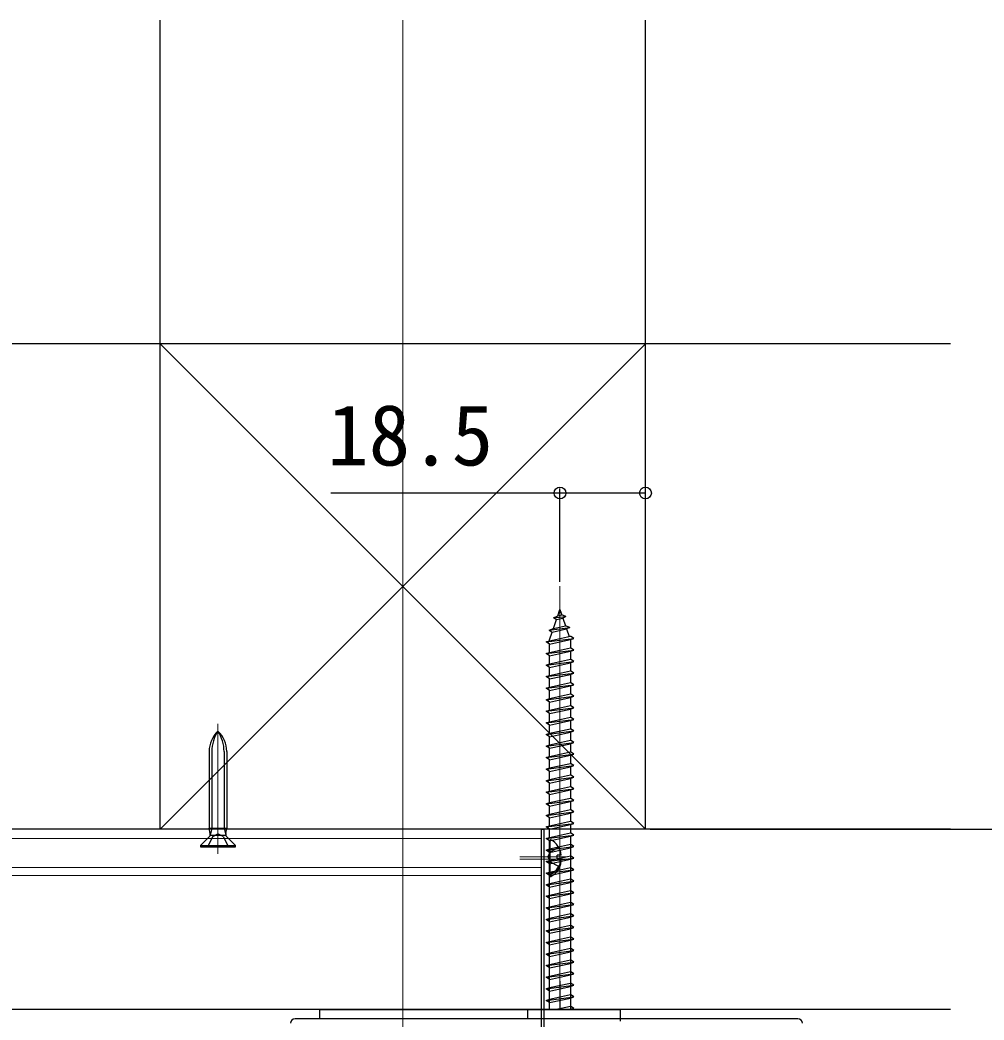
# Model space of a CAD drawing. Units: millimetres, scale not verified. Extents: x -1052 to 1050, y -1574 to 1565.
# Drawn here: x 582.7 to 791.3, y -199.2 to 17.1 of the extents above; entities that cross this region are included whole.
import ezdxf
from ezdxf.enums import TextEntityAlignment as Align

# ---------------------------------------------------------------- set-up
doc = ezdxf.new("R2010")
doc.units = ezdxf.units.MM
doc.header["$LTSCALE"] = 8
doc.layers.add('0-3_YKK_12', color=2, linetype='Continuous', lineweight=18)
for name, color, linetype in [('0-4_YKK_13', 4, 'Continuous'), ('0-5_YKK_D', 6, 'Continuous'), ('0-7_YSS_K', 3, 'Continuous')]:
    doc.layers.add(name, color=color, linetype=linetype)
doc.styles.add('ＭＳ ゴシック', font='')
doc.styles.get('ＭＳ ゴシック').set_extended_font_data('MS Gothic')

msp = doc.modelspace()

# ---------------------------------------------------------------- linework, layer by layer
at = {"layer": '0-3_YKK_12'}
for p, q in [((665.503, -918.412), (665.503, 17.088)), ((699.503, -196.912), (699.503, -105.373)), ((625.503, -135.113), (625.503, -163.221)), ((-729.497, -157.912), (695.503, -157.912)), ((-729.497, -159.912), (695.503, -159.912)), ((700.803, -163.912), (690.803, -163.912)), ((-729.497, -166.212), (695.503, -166.212)), ((700.803, -164.412), (690.803, -164.412)), ((-729.497, -167.912), (695.503, -167.912))]:
    msp.add_line(p, q, dxfattribs=at)
msp.add_lwpolyline([(-729.497, -157.912), (695.503, -157.912), (695.503, -196.912)], dxfattribs=at)
at = {"layer": '0-4_YKK_13'}
for p, q in [((698.089, -112.213), (699.037, -111.765)), ((698.089, -112.213), (700.8, -111.874)), ((698.089, -112.213), (698.757, -112.577)), ((698.757, -112.577), (700.142, -112.269)), ((699.037, -111.765), (699.503, -110.412)), ((699.037, -111.765), (699.902, -111.573)), ((699.503, -110.412), (699.902, -111.573)), ((700.8, -111.874), (699.902, -111.573)), ((700.8, -111.874), (700.142, -112.269)), ((700.142, -112.269), (700.702, -113.895)), ((697.19, -114.826), (701.625, -114.271)), ((697.19, -114.826), (698.104, -114.472)), ((697.825, -115.284), (700.942, -114.592)), ((698.104, -114.472), (698.757, -112.577)), ((698.104, -114.472), (700.702, -113.895)), ((701.625, -114.271), (700.702, -113.895)), ((701.625, -114.271), (700.942, -114.592)), ((700.942, -114.592), (701.502, -116.217)), ((696.503, -117.412), (702.503, -116.662)), ((697.19, -114.826), (697.825, -115.284)), ((697.253, -116.946), (697.825, -115.284)), ((697.253, -117.162), (701.753, -116.162)), ((697.253, -117.162), (697.253, -116.946)), ((697.253, -119.662), (697.253, -117.912)), ((697.253, -119.662), (701.753, -118.662)), ((701.742, -116.914), (701.753, -116.946)), ((701.753, -116.946), (701.753, -118.662)), ((696.503, -119.912), (702.503, -119.162)), ((697.253, -122.162), (697.253, -120.412)), ((701.753, -119.412), (701.753, -121.162)), ((696.503, -122.412), (702.503, -121.662)), ((697.253, -122.162), (701.753, -121.162)), ((697.253, -124.662), (697.253, -122.912)), ((701.753, -121.912), (701.753, -123.662)), ((696.503, -124.912), (702.503, -124.162)), ((697.253, -124.662), (701.753, -123.662)), ((697.253, -127.162), (697.253, -125.412)), ((701.753, -124.412), (701.753, -126.162)), ((696.503, -127.412), (702.503, -126.662)), ((697.253, -127.162), (701.753, -126.162)), ((701.753, -126.912), (701.753, -128.662)), ((696.503, -129.912), (702.503, -129.162)), ((697.253, -129.662), (697.253, -127.912)), ((697.253, -129.662), (701.753, -128.662)), ((701.753, -129.412), (701.753, -131.162)), ((696.503, -132.412), (702.503, -131.662)), ((697.253, -132.162), (697.253, -130.412)), ((697.253, -132.162), (701.753, -131.162)), ((701.753, -131.912), (701.753, -133.662)), ((697.253, -134.662), (697.253, -132.912)), ((697.253, -134.662), (701.753, -133.662)), ((696.503, -134.912), (702.503, -134.162)), ((697.253, -137.162), (697.253, -135.412)), ((697.253, -137.162), (701.753, -136.162)), ((701.753, -134.412), (701.753, -136.162)), ((696.503, -137.412), (702.503, -136.662)), ((697.253, -139.662), (697.253, -137.912)), ((701.753, -136.912), (701.753, -138.662)), ((696.503, -139.912), (702.503, -139.162)), ((697.253, -139.662), (701.753, -138.662)), ((697.253, -142.162), (697.253, -140.412)), ((701.753, -139.412), (701.753, -141.162)), ((623.603, -141.092), (623.603, -157.674)), ((624.178, -141.092), (624.178, -157.674)), ((626.828, -141.092), (626.828, -157.674)), ((627.403, -141.092), (627.403, -157.674)), ((696.503, -142.412), (702.503, -141.662)), ((697.253, -142.162), (701.753, -141.162)), ((701.753, -141.912), (701.753, -143.662)), ((696.503, -144.912), (702.503, -144.162)), ((697.253, -144.662), (697.253, -142.912)), ((697.253, -144.662), (701.753, -143.662)), ((701.753, -144.412), (701.753, -146.162)), ((696.503, -147.412), (702.503, -146.662)), ((697.253, -147.162), (697.253, -145.412)), ((697.253, -147.162), (701.753, -146.162)), ((701.753, -146.912), (701.753, -148.662)), ((696.503, -149.912), (702.503, -149.162)), ((697.253, -149.662), (697.253, -147.912)), ((697.253, -149.662), (701.753, -148.662)), ((697.253, -152.162), (697.253, -150.412)), ((697.253, -152.162), (701.753, -151.162)), ((701.753, -149.412), (701.753, -151.162)), ((696.503, -152.412), (702.503, -151.662)), ((697.253, -154.662), (697.253, -152.912)), ((701.753, -151.912), (701.753, -153.662)), ((696.503, -154.912), (702.503, -154.162)), ((697.253, -154.662), (701.753, -153.662)), ((697.253, -157.162), (697.253, -155.412)), ((701.753, -154.412), (701.753, -156.162)), ((623.603, -157.674), (627.403, -157.674)), ((623.816, -158.863), (623.603, -157.674)), ((624.178, -157.674), (623.806, -159.194)), ((626.828, -157.674), (627.199, -159.194)), ((627.189, -158.863), (627.403, -157.674)), ((696.503, -157.412), (702.503, -156.662)), ((696.503, -157.412), (697.253, -157.162)), ((697.253, -157.912), (696.503, -157.412)), ((697.253, -157.162), (701.753, -156.162)), ((697.253, -157.912), (701.753, -156.912)), ((702.503, -156.662), (701.753, -156.162)), ((701.753, -156.912), (702.503, -156.662)), ((701.753, -156.912), (701.753, -158.662)), ((623.595, -159.57), (621.703, -161.462)), ((624.358, -159.495), (623.253, -161.712)), ((627.115, -159.274), (623.89, -159.274)), ((624.358, -159.495), (625.503, -158.886)), ((626.648, -159.495), (625.503, -158.886)), ((626.648, -159.495), (627.753, -161.712)), ((627.411, -159.57), (629.303, -161.462)), ((696.503, -159.912), (702.503, -159.162)), ((697.253, -159.662), (697.253, -157.912)), ((697.253, -159.662), (701.753, -158.662)), ((701.753, -159.412), (701.753, -196.912)), ((621.703, -161.462), (629.303, -161.462)), ((629.303, -161.712), (629.303, -161.462)), ((696.503, -162.412), (702.503, -161.662)), ((697.253, -196.912), (697.253, -160.412)), ((697.253, -162.162), (701.753, -161.162)), ((697.303, -160.316), (697.303, -167.507)), ((697.303, -160.816), (697.303, -168.007)), ((699.268, -161.862), (697.453, -162.767)), ((701.753, -161.912), (701.753, -163.662)), ((696.503, -164.912), (702.503, -164.162)), ((696.844, -163.912), (697.453, -162.767)), ((696.844, -163.912), (697.453, -165.057)), ((697.253, -164.662), (697.253, -162.912)), ((697.253, -164.662), (701.753, -163.662)), ((699.781, -163.487), (698.903, -163.487)), ((697.253, -167.162), (697.253, -165.412)), ((697.253, -167.162), (701.753, -166.162)), ((699.268, -165.962), (697.453, -165.057)), ((699.781, -164.837), (699.7, -164.837)), ((701.753, -164.412), (701.753, -166.162)), ((696.503, -167.412), (702.503, -166.662)), ((697.253, -169.662), (697.253, -167.912)), ((697.253, -169.662), (701.753, -168.662)), ((701.753, -166.912), (701.753, -168.662)), ((696.503, -169.912), (702.503, -169.162)), ((697.253, -172.162), (697.253, -170.412)), ((701.753, -169.412), (701.753, -171.162)), ((696.503, -172.412), (702.503, -171.662)), ((697.253, -172.162), (701.753, -171.162)), ((697.253, -174.662), (697.253, -172.912)), ((701.753, -171.912), (701.753, -173.662)), ((696.503, -174.912), (702.503, -174.162)), ((697.253, -174.662), (701.753, -173.662)), ((701.753, -174.412), (701.753, -176.162)), ((696.503, -177.412), (702.503, -176.662)), ((696.503, -177.412), (697.253, -177.162)), ((697.253, -177.162), (697.253, -175.412)), ((697.253, -177.162), (701.753, -176.162)), ((697.253, -177.912), (701.753, -176.912)), ((702.503, -176.662), (701.753, -176.162)), ((701.753, -176.912), (702.503, -176.662)), ((701.753, -176.912), (701.753, -178.662)), ((697.253, -177.912), (696.503, -177.412)), ((696.503, -179.912), (702.503, -179.162)), ((697.253, -179.662), (697.253, -177.912)), ((697.253, -179.662), (701.753, -178.662)), ((697.253, -182.162), (701.753, -181.162)), ((696.503, -182.412), (702.503, -181.662)), ((697.253, -184.662), (697.253, -182.912)), ((697.253, -184.662), (701.753, -183.662)), ((701.753, -181.912), (701.753, -183.662)), ((702.503, -184.162), (701.753, -183.662)), ((696.503, -184.912), (702.503, -184.162)), ((696.503, -184.912), (697.253, -184.662)), ((697.253, -185.412), (696.503, -184.912)), ((697.253, -185.412), (701.753, -184.412)), ((701.753, -184.412), (702.503, -184.162)), ((696.503, -187.412), (702.503, -186.662)), ((697.253, -187.162), (701.753, -186.162)), ((697.253, -189.662), (697.253, -187.912)), ((701.753, -186.912), (701.753, -188.662)), ((696.503, -189.912), (702.503, -189.162)), ((696.503, -189.912), (697.253, -189.662)), ((697.253, -190.412), (696.503, -189.912)), ((697.253, -189.662), (701.753, -188.662)), ((697.253, -190.412), (701.753, -189.412)), ((702.503, -189.162), (701.753, -188.662)), ((701.753, -189.412), (702.503, -189.162)), ((701.753, -189.412), (701.753, -191.162)), ((696.503, -192.412), (702.503, -191.662)), ((697.253, -192.162), (697.253, -190.412)), ((697.253, -192.162), (701.753, -191.162)), ((699.503, -190.747), (699.503, -196.912)), ((696.503, -194.912), (702.503, -194.162)), ((697.253, -194.662), (701.753, -193.662)), ((701.753, -194.412), (701.753, -196.162)), ((697.253, -196.912), (697.253, -195.412)), ((698.378, -196.912), (701.753, -196.162)), ((700.503, -196.912), (702.503, -196.662)), ((702.503, -196.662), (701.753, -196.162)), ((701.753, -196.912), (702.503, -196.662)), ((643.428, -198.912), (642.176, -198.912)), ((749.577, -198.912), (643.428, -198.912)), ((647.503, -196.912), (712.503, -196.912)), ((647.503, -196.912), (647.503, -198.912)), ((692.503, -196.912), (692.503, -198.912)), ((712.503, -196.912), (712.503, -199.412)), ((750.988, -198.912), (749.577, -198.912))]:
    msp.add_line(p, q, dxfattribs=at)
for points in [[(697.253, -117.912), (701.753, -116.912), (702.503, -116.662), (701.753, -116.162)], [(697.253, -117.912), (696.503, -117.412), (697.253, -117.162)], [(697.253, -120.412), (701.753, -119.412), (702.503, -119.162), (701.753, -118.662)], [(697.253, -120.412), (696.503, -119.912), (697.253, -119.662)], [(697.253, -122.912), (696.503, -122.412), (697.253, -122.162)], [(697.253, -122.912), (701.753, -121.912), (702.503, -121.662), (701.753, -121.162)], [(697.253, -125.412), (696.503, -124.912), (697.253, -124.662)], [(697.253, -125.412), (701.753, -124.412), (702.503, -124.162), (701.753, -123.662)], [(697.253, -127.912), (696.503, -127.412), (697.253, -127.162)], [(697.253, -127.912), (701.753, -126.912), (702.503, -126.662), (701.753, -126.162)], [(697.253, -130.412), (696.503, -129.912), (697.253, -129.662)], [(697.253, -130.412), (701.753, -129.412), (702.503, -129.162), (701.753, -128.662)], [(697.253, -132.912), (701.753, -131.912), (702.503, -131.662), (701.753, -131.162)], [(697.253, -132.912), (696.503, -132.412), (697.253, -132.162)], [(697.253, -135.412), (701.753, -134.412), (702.503, -134.162), (701.753, -133.662)], [(697.253, -135.412), (696.503, -134.912), (697.253, -134.662)], [(697.253, -137.912), (701.753, -136.912), (702.503, -136.662), (701.753, -136.162)], [(697.253, -137.912), (696.503, -137.412), (697.253, -137.162)], [(697.253, -140.412), (696.503, -139.912), (697.253, -139.662)], [(697.253, -140.412), (701.753, -139.412), (702.503, -139.162), (701.753, -138.662)], [(697.253, -142.912), (696.503, -142.412), (697.253, -142.162)], [(697.253, -142.912), (701.753, -141.912), (702.503, -141.662), (701.753, -141.162)], [(697.253, -145.412), (696.503, -144.912), (697.253, -144.662)], [(697.253, -145.412), (701.753, -144.412), (702.503, -144.162), (701.753, -143.662)], [(697.253, -147.912), (701.753, -146.912), (702.503, -146.662), (701.753, -146.162)], [(697.253, -147.912), (696.503, -147.412), (697.253, -147.162)], [(697.253, -150.412), (701.753, -149.412), (702.503, -149.162), (701.753, -148.662)], [(697.253, -150.412), (696.503, -149.912), (697.253, -149.662)], [(697.253, -152.912), (701.753, -151.912), (702.503, -151.662), (701.753, -151.162)], [(697.253, -152.912), (696.503, -152.412), (697.253, -152.162)], [(697.253, -155.412), (696.503, -154.912), (697.253, -154.662)], [(697.253, -155.412), (701.753, -154.412), (702.503, -154.162), (701.753, -153.662)], [(697.253, -160.412), (696.503, -159.912), (697.253, -159.662)], [(697.253, -160.412), (701.753, -159.412), (702.503, -159.162), (701.753, -158.662)], [(621.703, -161.462), (621.703, -161.712), (629.303, -161.712)], [(697.253, -162.912), (696.503, -162.412), (697.253, -162.162)], [(697.253, -162.912), (701.753, -161.912), (702.503, -161.662), (701.753, -161.162)], [(697.253, -165.412), (701.753, -164.412), (702.503, -164.162), (701.753, -163.662)], [(699.781, -164.337), (698.903, -164.337), (698.903, -163.487)], [(697.253, -165.412), (696.503, -164.912), (697.253, -164.662)], [(697.253, -167.912), (701.753, -166.912), (702.503, -166.662), (701.753, -166.162)], [(697.253, -167.912), (696.503, -167.412), (697.253, -167.162)], [(697.253, -170.412), (701.753, -169.412), (702.503, -169.162), (701.753, -168.662)], [(697.253, -170.412), (696.503, -169.912), (697.253, -169.662)], [(697.253, -172.912), (696.503, -172.412), (697.253, -172.162)], [(697.253, -172.912), (701.753, -171.912), (702.503, -171.662), (701.753, -171.162)], [(697.253, -175.412), (696.503, -174.912), (697.253, -174.662)], [(697.253, -175.412), (701.753, -174.412), (702.503, -174.162), (701.753, -173.662)], [(697.253, -180.412), (701.753, -179.412), (702.503, -179.162), (701.753, -178.662)], [(697.253, -180.412), (696.503, -179.912), (697.253, -179.662)], [(697.253, -182.912), (701.753, -181.912), (702.503, -181.662), (701.753, -181.162)], [(697.253, -182.912), (696.503, -182.412), (697.253, -182.162)], [(697.253, -187.912), (696.503, -187.412), (697.253, -187.162)], [(697.253, -187.912), (701.753, -186.912), (702.503, -186.662), (701.753, -186.162)], [(697.253, -192.912), (696.503, -192.412), (697.253, -192.162)], [(697.253, -192.912), (701.753, -191.912), (702.503, -191.662), (701.753, -191.162)], [(697.253, -195.412), (701.753, -194.412), (702.503, -194.162), (701.753, -193.662)], [(697.253, -195.412), (696.503, -194.912), (697.253, -194.662)]]:
    msp.add_lwpolyline(points, dxfattribs=at)
msp.add_lwpolyline([(696.003, -157.912), (696.003, -218.912), (695.503, -218.912), (695.503, -157.912)], close=True, dxfattribs=at)
for centre, radius, start, end in [((629.603, -141.092), 6, 133.10467, 180), ((632.082, -141.092), 7.904, 146.3423, 180), ((621.403, -141.092), 6, 0, 46.89533), ((618.924, -141.092), 7.904, 0, 33.6577), ((623.029, -159.004), 0.8, 315, 10.18663), ((627.976, -159.004), 0.8, 169.81337, 225), ((697.457, -160.316), 0.154, 62.71904, 180), ((695.603, -163.912), 4.2, 5.80773, 62.71904), ((695.603, -163.912), 4.2, 297.28096, 354.19227), ((695.603, -164.412), 4.2, 297.28096, 354.19227), ((697.457, -167.507), 0.154, 180, 297.28096), ((697.457, -168.007), 0.154, 180, 297.28096), ((642.176, -199.912), 1, 90, 176.5), ((750.988, -199.912), 1, 3.5, 90)]:
    msp.add_arc(centre, radius, start, end, dxfattribs=at)
at = {"layer": '0-5_YKK_D'}
for p, q in [((699.503, -104.373), (699.503, -84.204)), ((718.003, -119.558), (718.003, -84.204)), ((719.003, -157.912), (814.637, -157.912))]:
    msp.add_line(p, q, dxfattribs=at)
msp.add_lwpolyline([(718.003, -85.204), (699.503, -85.204), (649.903, -85.204)], dxfattribs=at)
for centre in [(699.503, -85.204), (718.003, -85.204)]:
    msp.add_circle(centre, 1.275, dxfattribs=at)
at = {"layer": '0-7_YSS_K'}
for p, q in [((613.003, -157.912), (613.003, 17.088)), ((718.003, -157.912), (718.003, 17.088)), ((784.003, -52.912), (-817.997, -52.912)), ((718.003, -52.912), (613.003, -157.912)), ((613.003, -52.912), (718.003, -157.912)), ((784.003, -157.912), (-817.997, -157.912)), ((784.003, -196.912), (-817.997, -196.912))]:
    msp.add_line(p, q, dxfattribs=at)

# ---------------------------------------------------------------- texts
at = {"layer": '0-5_YKK_D', "style": 'ＭＳ ゴシック'}
msp.add_text('18.5', height=13.2, dxfattribs=at).set_placement((649.141, -83.204), align=Align.BOTTOM_LEFT)

doc.saveas('drawing.dxf')
